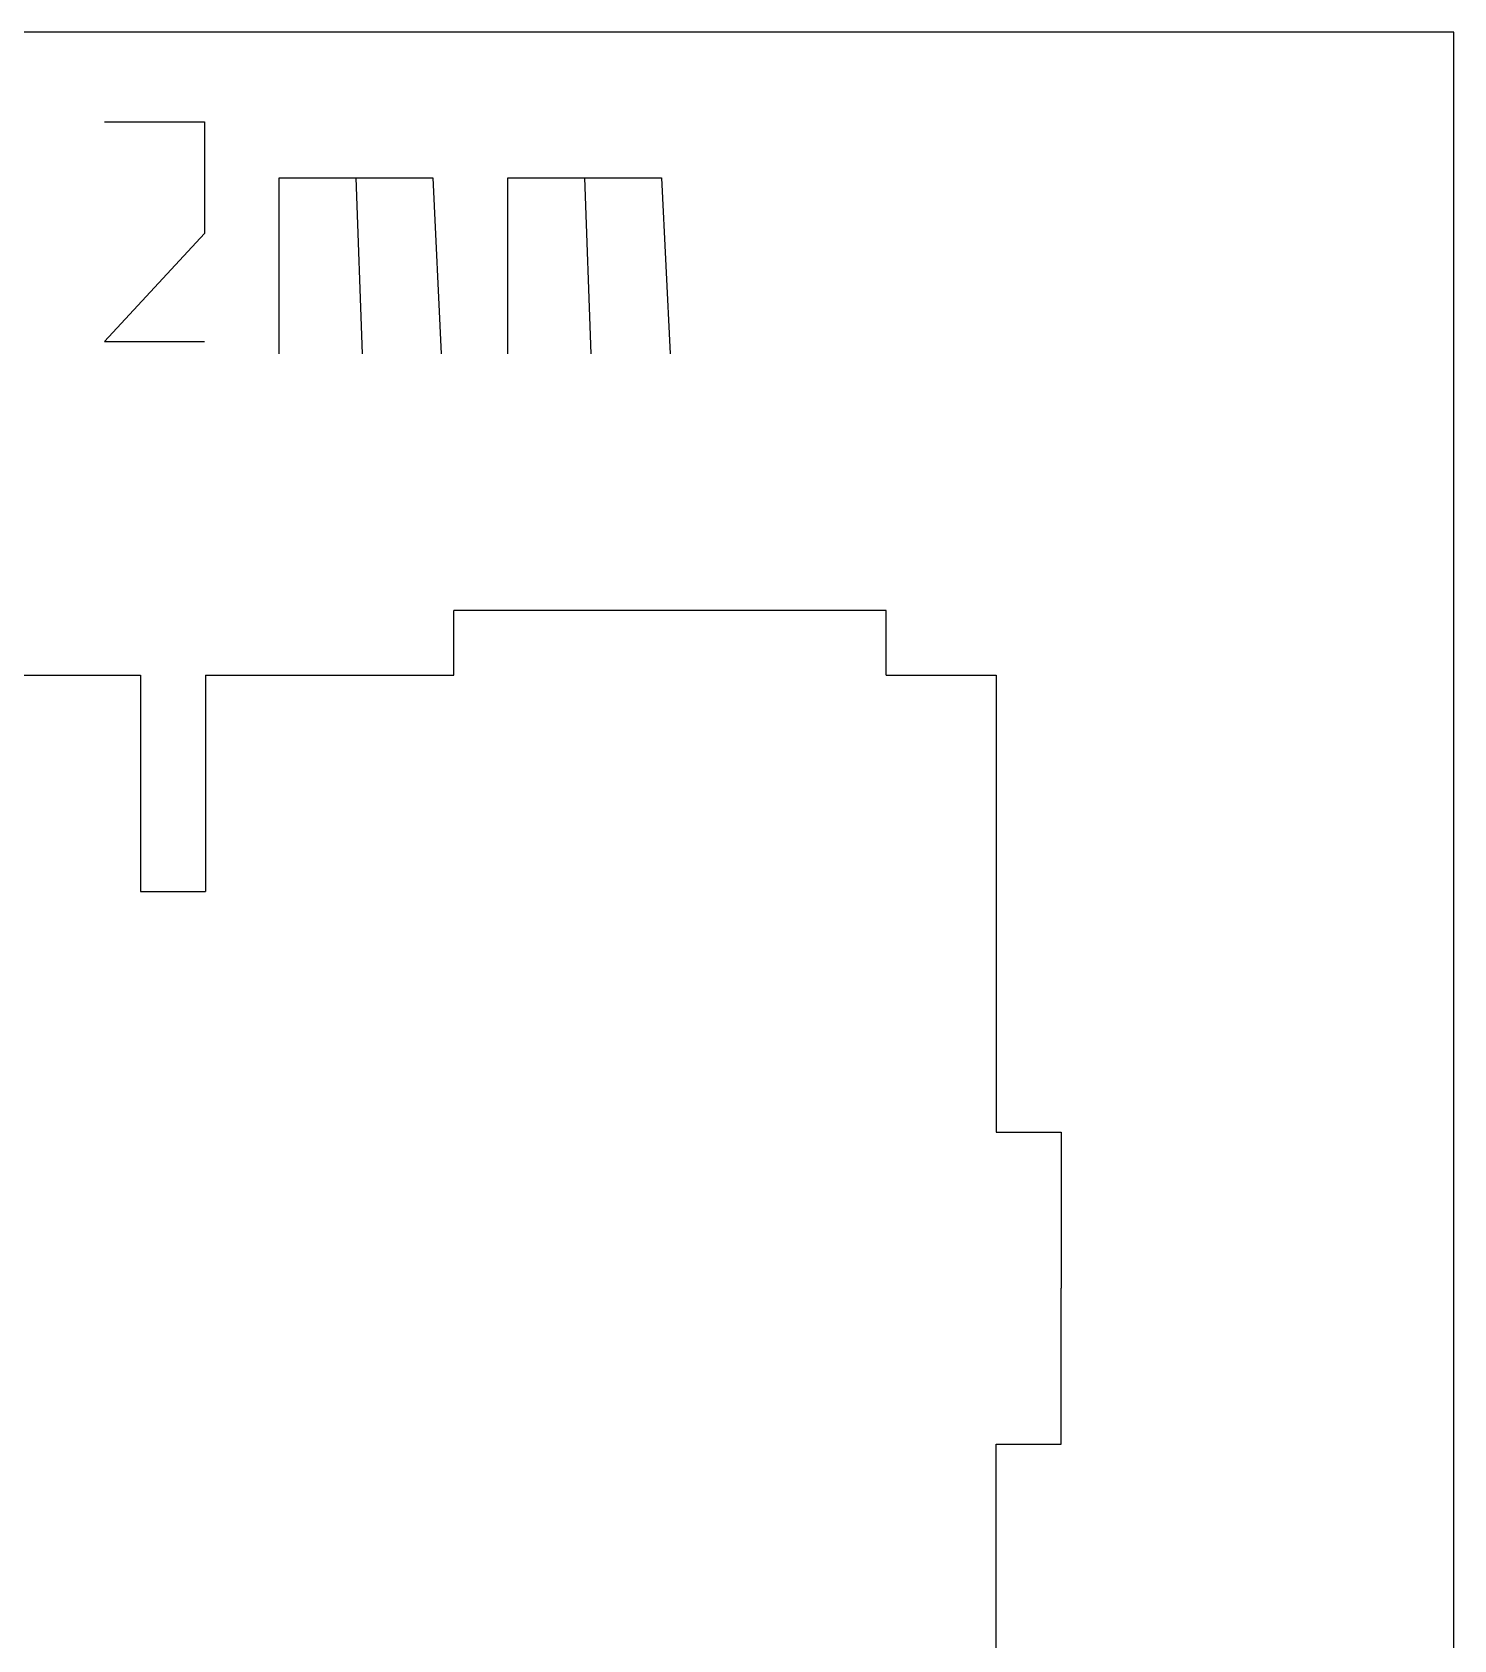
# Model space of a CAD drawing. Header units: millimetres. Extents: x 0 to 148, y -148 to 0.
# Drawn here: x 115.11 to 148, y -37.18 to 0 of the extents above; entities that cross this region are included whole.
import ezdxf

# ---------------------------------------------------------------- set-up
doc = ezdxf.new("R2010")
doc.units = ezdxf.units.MM
doc.linetypes.add('K5LT_BASIC', pattern=[0])

# ---------------------------------------------------------------- blocks, each defined once
blk = doc.blocks.new('U0')
at = {"color": 5, "linetype": 'K5LT_BASIC', "true_color": 0x0000ff}
for p, q in [((148, 0), (0, 0)), ((148, -148), (148, 0))]:
    blk.add_line(p, q, dxfattribs=at)

msp = doc.modelspace()

# ---------------------------------------------------------------- linework, layer by layer
at = {"color": 5, "linetype": 'K5LT_BASIC', "true_color": 0x0000ff}
for p, q in [((116.78, -2.076), (119.096, -2.076)), ((119.096, -2.076), (119.096, -4.659)), ((120.824, -7.436), (120.824, -3.368)), ((120.824, -3.368), (124.377, -3.368)), ((122.596, -3.368), (122.744, -7.436)), ((124.377, -3.368), (124.573, -7.436)), ((126.115, -7.436), (126.115, -3.368)), ((126.115, -3.368), (129.668, -3.368)), ((127.887, -3.368), (128.035, -7.436)), ((129.668, -3.368), (129.864, -7.436)), ((119.096, -4.659), (116.78, -7.154)), ((116.78, -7.154), (119.096, -7.154)), ((124.864, -14.871), (124.864, -13.371)), ((134.864, -13.371), (124.864, -13.371)), ((134.864, -14.871), (134.864, -13.371)), ((102.692, -14.871), (117.615, -14.871)), ((117.615, -14.871), (117.615, -19.871)), ((119.115, -14.871), (124.864, -14.871)), ((119.115, -14.871), (119.115, -19.871)), ((134.864, -14.871), (137.411, -14.871)), ((137.411, -14.871), (137.411, -25.435)), ((117.615, -19.871), (119.115, -19.871)), ((137.411, -25.435), (138.911, -25.435)), ((138.911, -25.435), (138.911, -29.044)), ((138.911, -32.654), (138.911, -29.044)), ((137.411, -43.218), (137.411, -32.654)), ((137.411, -32.654), (138.911, -32.654))]:
    msp.add_line(p, q, dxfattribs=at)

# ---------------------------------------------------------------- block references
msp.add_blockref('U0', (0, 0))

doc.saveas('drawing.dxf')
